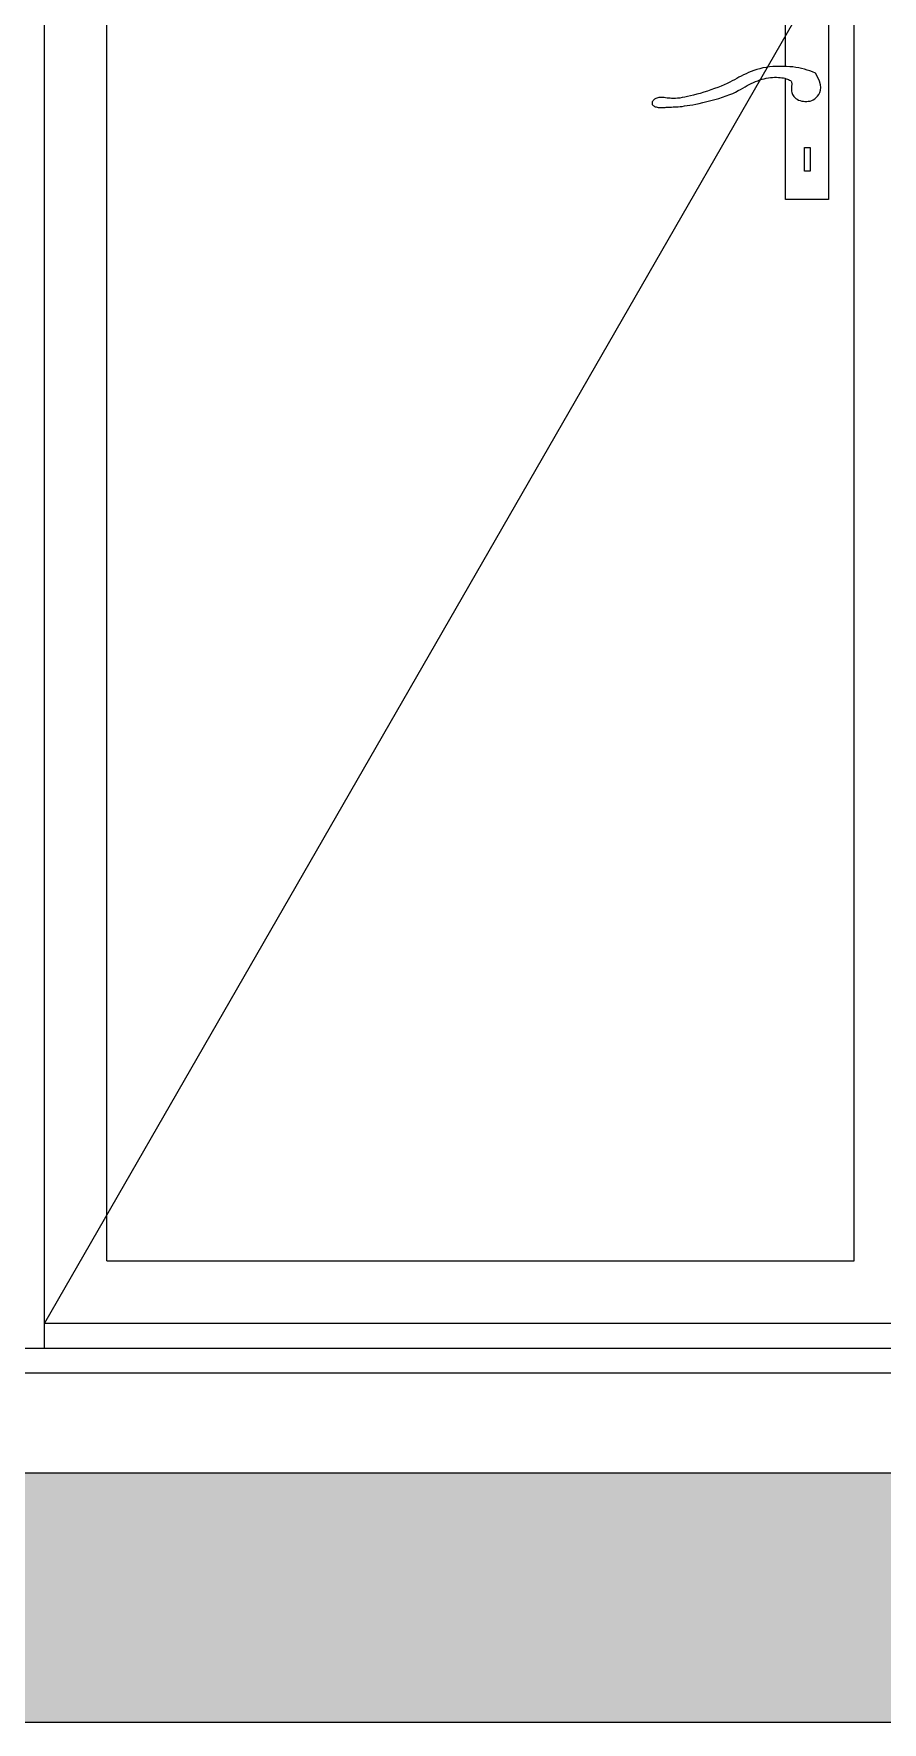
# Model space of a CAD drawing. Header units: millimetres. Extents: x -10942 to 92711, y -16583 to 30009.
# Drawn here: x 23267 to 23948, y 18562 to 19916 of the extents above; entities that cross this region are included whole.
import ezdxf

# ---------------------------------------------------------------- set-up
doc = ezdxf.new("R2010")
doc.units = ezdxf.units.MM
doc.header["$LTSCALE"] = 1000
doc.header["$MEASUREMENT"] = 0
for name, pattern in [('DASHED', [0.75, 0.5, -0.25]), ('HIDDEN', [0.375, 0.25, -0.125]), ('HIDDEN2', [0.1875, 0.125, -0.0625])]:
    doc.linetypes.add(name, pattern=pattern)
doc.layers.add('A-GLAZ', color=134, linetype='Continuous', lineweight=18)
for name, color, linetype in [('A-Hidden', 8, 'HIDDEN'), ('Layer1', 1, 'Continuous'), ('Layer3', 3, 'Continuous'), ('Layer7', 8, 'Continuous')]:
    doc.layers.add(name, color=color, linetype=linetype)

# ---------------------------------------------------------------- blocks, each defined once
blk = doc.blocks.new('gl-05')
at = {"layer": 'A-GLAZ', "linetype": 'HIDDEN2', "ltscale": 20}
for p, q in [((188227.9, -68971.3), (188227.9, -66521.3)), ((187577.9, -68901.3), (187577.9, -66571.3)), ((188177.9, -68901.3), (188177.9, -66571.3)), ((188177.9, -68901.3), (187577.9, -68901.3)), ((188227.9, -68951.3), (186827.9, -68951.3))]:
    blk.add_line(p, q, dxfattribs=at)
for points in [[(188227.9, -66521.3), (187527.9, -67736.3), (188227.9, -68951.3)], [(187633.2, -67943.5), (187633.2, -67892.3), (187598.6, -67892.3), (187598.6, -68050.3), (187633.2, -68050.3), (187633.2, -67953.2)], [(187609.1, -67948.9), (187611.4, -67948), (187613.6, -67947.2), (187615.8, -67946.5), (187618, -67945.9), (187620.2, -67945.3), (187622.4, -67944.8), (187624.7, -67944.4), (187627.1, -67944), (187629.7, -67943.8), (187632.3, -67943.6), (187635, -67943.5), (187637.7, -67943.5), (187640.5, -67943.5), (187643.2, -67943.7), (187645.9, -67944), (187648.6, -67944.4), (187651.2, -67944.8), (187653.7, -67945.4), (187656.1, -67946.1), (187658.4, -67946.8), (187660.6, -67947.6), (187662.8, -67948.5), (187664.8, -67949.4), (187666.8, -67950.3), (187668.7, -67951.3), (187670.5, -67952.3), (187672.3, -67953.2), (187674.1, -67954.2), (187675.9, -67955.2), (187677.9, -67956.3), (187680, -67957.3), (187682.3, -67958.3), (187684.7, -67959.4), (187687.4, -67960.4), (187690.1, -67961.4), (187693, -67962.4), (187695.8, -67963.4), (187698.7, -67964.3), (187701.5, -67965.2), (187704.3, -67965.9), (187706.9, -67966.6), (187709.4, -67967.2), (187711.7, -67967.8), (187713.9, -67968.2), (187716, -67968.6), (187717.9, -67968.9), (187719.8, -67969.1), (187721.5, -67969.2), (187723, -67969.2), (187724.5, -67969.2), (187725.8, -67969.1), (187727.1, -67969), (187728.2, -67968.9), (187729.3, -67968.7), (187730.4, -67968.6), (187731.4, -67968.5), (187732.3, -67968.5), (187733.2, -67968.5), (187734.1, -67968.5), (187734.9, -67968.6), (187735.7, -67968.7), (187736.4, -67968.9), (187737.1, -67969.2), (187737.8, -67969.5), (187738.3, -67969.9), (187738.9, -67970.4), (187739.3, -67970.8), (187739.7, -67971.4), (187740, -67971.9), (187740.2, -67972.4), (187740.2, -67973), (187740.2, -67973.5), (187740, -67974), (187739.8, -67974.4), (187739.4, -67974.9), (187738.9, -67975.3), (187738.3, -67975.6), (187737.7, -67975.9), (187737, -67976.1), (187736.2, -67976.3), (187735.4, -67976.4), (187734.5, -67976.5), (187733.6, -67976.5), (187732.7, -67976.5), (187731.8, -67976.5), (187730.8, -67976.4), (187729.8, -67976.4), (187728.8, -67976.3), (187727.8, -67976.3), (187726.8, -67976.2), (187725.7, -67976.2), (187724.6, -67976.2), (187723.4, -67976.1), (187722.1, -67976.1), (187720.8, -67976), (187719.3, -67975.9), (187717.7, -67975.7), (187716, -67975.6), (187714.2, -67975.3), (187712.1, -67975), (187710, -67974.7), (187707.6, -67974.3), (187705.1, -67973.8), (187702.3, -67973.2), (187699.4, -67972.6), (187696.3, -67971.8), (187693.1, -67971), (187689.9, -67970.1), (187686.7, -67969.2), (187683.6, -67968.3), (187680.7, -67967.2), (187677.9, -67966.2), (187675.4, -67965.2), (187673.2, -67964.1), (187671.1, -67963), (187669.1, -67962), (187667.3, -67961), (187665.6, -67960), (187663.9, -67959), (187662.2, -67958.1), (187660.6, -67957.2), (187658.8, -67956.4), (187657.1, -67955.7), (187655.4, -67955), (187653.6, -67954.4), (187651.9, -67953.9), (187650.2, -67953.4), (187648.5, -67953), (187646.8, -67952.8), (187645.1, -67952.5), (187643.5, -67952.4), (187641.9, -67952.3), (187640.3, -67952.3), (187638.8, -67952.4), (187637.4, -67952.5), (187636, -67952.6), (187634.8, -67952.8), (187633.6, -67953.1), (187632.5, -67953.4), (187631.5, -67953.7), (187630.6, -67954.1), (187629.8, -67954.5), (187629.2, -67954.9), (187628.7, -67955.4), (187628.4, -67956), (187628.2, -67956.5), (187628.1, -67957.1), (187628, -67957.8), (187628.1, -67958.5), (187628.2, -67959.2), (187628.2, -67960), (187628.3, -67960.8), (187628.3, -67961.6), (187628.3, -67962.5), (187628.2, -67963.4), (187628.1, -67964.4), (187627.8, -67965.3), (187627.4, -67966.2), (187626.9, -67967), (187626.3, -67967.8), (187625.6, -67968.6), (187624.7, -67969.3), (187623.7, -67969.9), (187622.6, -67970.5), (187621.4, -67970.9), (187620.1, -67971.3), (187618.8, -67971.5), (187617.5, -67971.6), (187616.1, -67971.7), (187614.8, -67971.5), (187613.4, -67971.3), (187612.1, -67970.9), (187610.8, -67970.3), (187609.6, -67969.5), (187608.4, -67968.6), (187607.3, -67967.5), (187606.3, -67966.1), (187605.5, -67964.6), (187604.9, -67962.7), (187604.7, -67960.6), (187605, -67958.2), (187605.7, -67955.5), (187607.1, -67952.4), (187609.1, -67948.9)]]:
    blk.add_lwpolyline(points, dxfattribs=at)
blk.add_lwpolyline([(187617.8, -68027.5), (187617.8, -68008.6), (187613.4, -68008.6), (187613.4, -68027.5)], close=True, dxfattribs=at)

msp = doc.modelspace()

# ---------------------------------------------------------------- hatches: boundary and pattern name
at = {"layer": 'Layer7'}
h = msp.add_hatch(dxfattribs=at)
h.set_pattern_fill('AR-CONC', color=256, scale=10, style=0)
h.set_pattern_definition([(50, (-18532.32, 29239.3), (71.72602, -6.27521), [7.5, -82.5]), (355, (-18532.32, 29239.3), (-13.87513, 75.21921), [6, -66]), (100.4514, (-18526.34, 29238.78), (57.85094, 68.94395), [6.37402, -70.11421]), (46.1842, (-18532.32, 29259.3), (106.7241, -16.5519), [11.25, -123.75]), (96.6356, (-18523.43, 29257.92), (93.46627, 97.41179), [9.56103, -105.1713]), (351.1842, (-18532.32, 29259.3), (93.4662, 97.41186), [9, -99]), (21, (-18522.32, 29254.3), (59.690705, -40.26189), [7.5, -82.5]), (326, (-18522.32, 29254.3), (24.33153, 72.515), [6, -66]), (71.4514, (-18517.346, 29250.95), (84.02226, 32.25305), [6.37402, -70.11421]), (37.5, (-18532.32, 29239.302), (1.215986, 33.289385), [0, -65.2, 0, -67, 0, -66.25]), (7.5, (-18532.32, 29239.302), (26.306954, 39.44117), [0, -38.2, 0, -63.7, 0, -25.25]), (327.5, (-18554.62, 29239.302), (53.382244, -2.255487), [0, -25, 0, -78, 0, -103.5]), (317.5, (-18564.62, 29239.302), (58.318617, 10.0105), [0, -32.5, 0, -51.8, 0, -73.5])])
h.paths.add_polyline_path([(28510.1, 18562.1), (28510.1, 18762.1), (21965, 18762.1), (21965, 18562.1)])

# ---------------------------------------------------------------- linework, layer by layer
at = {"layer": 'A-Hidden', "linetype": 'DASHED', "lineweight": 0, "ltscale": 10}
msp.add_line((30339, 18862.1, 0), (21158.5, 18862.1, 0), dxfattribs=at)
at = {"layer": 'Layer1'}
for p, q in [((21965, 18862.1, 0), (28310, 18862.1, 0)), ((21965, 18842.1, 0), (28310, 18842.1, 0))]:
    msp.add_line(p, q, dxfattribs=at)
at = {"layer": 'Layer3'}
for p, q in [((21965, 18762.1, 0), (28510.1, 18762.1, 0)), ((21965, 18562.1, 0), (28510.1, 18562.1, 0))]:
    msp.add_line(p, q, dxfattribs=at)

# ---------------------------------------------------------------- block references
at = {"layer": 'Layer1', "xscale": -1}
msp.add_blockref('gl-05', (211503, 87833.4, 0), dxfattribs=at)

doc.saveas('drawing.dxf')
